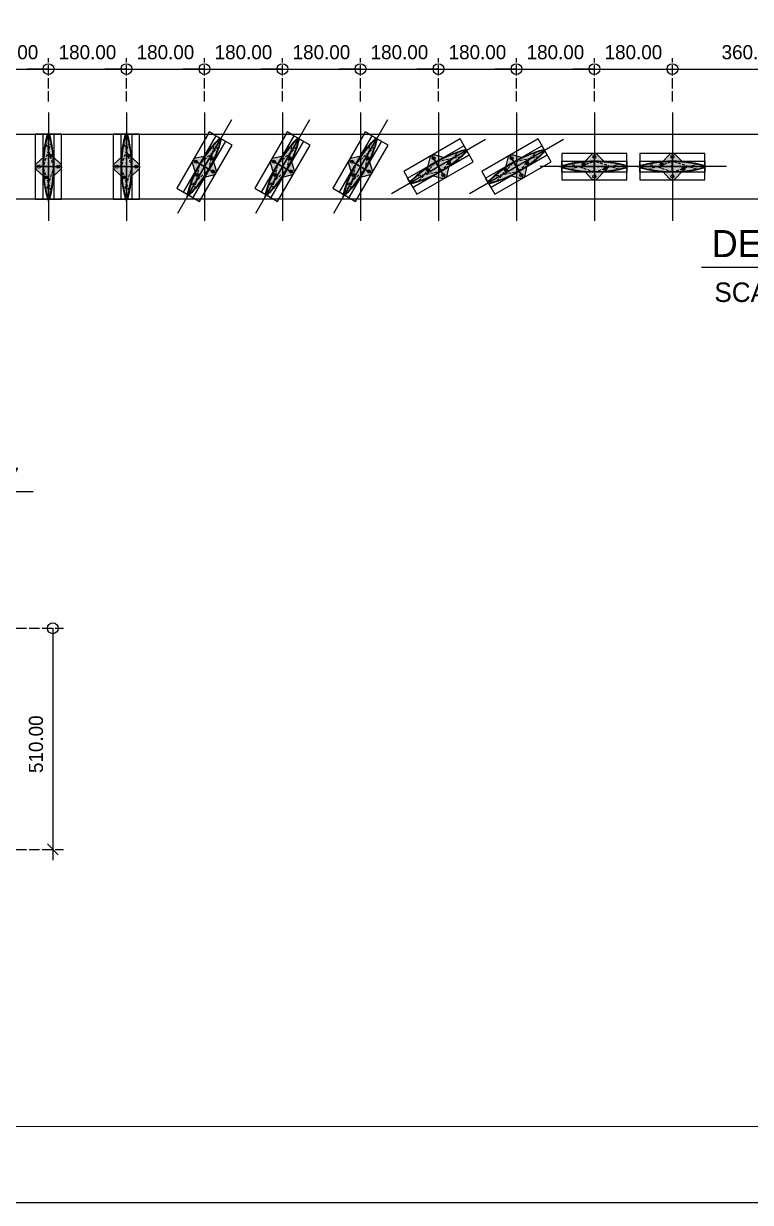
# Model space of a CAD drawing. Header units: millimetres. Extents: x -244126 to 368105, y -173968 to 259060.
# Drawn here: x 62237 to 63915, y 60626 to 63345 of the extents above; entities that cross this region are included whole.
import ezdxf
from ezdxf.enums import TextEntityAlignment as Align

# ---------------------------------------------------------------- set-up
doc = ezdxf.new("R2010")
doc.units = ezdxf.units.MM
doc.header["$MEASUREMENT"] = 0
for name, pattern in [('ACAD_ISO04W100', [30, 24, -3, 0, -3]), ('BORDER2', [22.225, 6.35, -3.175, 6.35, -3.175, 0, -3.175]), ('CENTER', [2, 1.25, -0.25, 0.25, -0.25]), ('HIDDEN', [9.525, 6.35, -3.175]), ('TA_GL_000.00010', [0.000275, 0.0001, -2.5e-05, 2.5e-05, -2.5e-05, 0.0001]), ('TA_HL_003.00000', [19.5, 10.65, -8.85])]:
    doc.linetypes.add(name, pattern=pattern)
for name, color, linetype in [('000 - D I M', 6, 'Continuous'), ('000 - GRID', 8, 'CENTER'), ('000 - H A T C H', 8, 'Continuous'), ('000 - H I D D E N', 7, 'Continuous'), ('000 - SYMBOL CON', 1, 'Continuous'), ('000 - T E X T', 4, 'Continuous'), ('000 - TITLEBLOCK', 4, 'Continuous'), ('000 - WIPEOUT', 250, 'Continuous'), ('001 - ASCESSORIES', 1, 'Continuous'), ('002 - STRUCTURAL STEEL', 4, 'Continuous'), ('A03_SUN LOUVER', 7, 'Continuous')]:
    doc.layers.add(name, color=color, linetype=linetype)
doc.styles.add('Cetury Gothic', font='GOTHIC.TTF')
doc.styles.add('CORDIA', font='cordia.shx')
doc.styles.add('TA', font='Cordia New.ttf', dxfattribs={"height": 4.5})
doc.dimstyles.new('DIM C-C', dxfattribs={"dimtxt": 0.18, "dimasz": 0.1, "dimexe": 0.1, "dimexo": 0.1, "dimgap": 0.09, "dimtad": 1, "dimtoh": 1, "dimzin": 0, "dimdsep": 46, "dimtxsty": 'CORDIA', "dimblk": 'ORIGIN', "dimcen": 0.1, "dimdle": 0.1, "dimclrd": 40, "dimclre": 140, "dimclrt": 3, "dimadec": 0, "dimazin": 0, "dimtfac": 1, "dimtix": 1, "dimtmove": 2, "dimatfit": 3, "dimfxl": 1, "dimtolj": 1, "dimtzin": 0, "dimarcsym": 0})
doc.dimstyles.new('DIM C-E', dxfattribs={"dimscale": 2, "dimtxt": 0.18, "dimasz": 0.1, "dimexe": 0.1, "dimexo": 0.1, "dimgap": 0.09, "dimtad": 1, "dimtoh": 1, "dimzin": 0, "dimdsep": 46, "dimtxsty": 'CORDIA', "dimblk1": 'ORIGIN', "dimblk2": 'OBLIQUE', "dimsah": 1, "dimcen": 0.1, "dimdle": 0.1, "dimclrd": 40, "dimclre": 140, "dimclrt": 3, "dimadec": 0, "dimazin": 0, "dimtfac": 1, "dimtix": 1, "dimtmove": 2, "dimatfit": 3, "dimfxl": 1, "dimtolj": 1, "dimtzin": 0, "dimarcsym": 0})

# ---------------------------------------------------------------- blocks, each defined once
blk = doc.blocks.new('*U899')
at = {"color": 0}
blk.add_wipeout([(-75, 5220), (75, 5220), (75, 0), (-75, 0)], dxfattribs=at).dxf.layer = '000 - WIPEOUT'
at = {"layer": '002 - STRUCTURAL STEEL', "color": 0, "linetype": 'ByBlock'}
blk.add_lwpolyline([(-75, 5220), (75, 5220), (75, 0), (-75, 0)], close=True, dxfattribs=at)
blk = doc.blocks.new('000 - ASSCESSORIES_FAMELINE_AL.END_CAP_FOR_AF_150_TOP_VIEW')
at = {"layer": '000 - H A T C H'}
h = blk.add_hatch(dxfattribs=at)
h.set_pattern_fill('DOTS', color=8, scale=20)
h.set_pattern_definition([(0, (-55991.9054, -45153.6776), (0.625, 1.25), [0, -1.25])])
h.paths.add_polyline_path([(-22.1, 11.6, 0.045886), (-72.8, 2.9, 0.339294), (-75, 0), (0, 0), (0, 19, -0.414214), (-3.5, 22.5, -0.414214), (0, 26), (0, 30.4, 0.18442), (-7.3, 27.3)])
h.paths.add_polyline_path([(-21.5, 5, -1), (-28.5, 5, -1)], flags=16)
h.paths.add_polyline_path([(75, 0, 0.339294), (72.8, 2.9, 0.045886), (22.1, 11.6), (7.3, 27.3, 0.18442), (0, 30.4), (0, 26, -0.414214), (3.5, 22.5, -0.414214), (0, 19), (0, 0)])
h.paths.add_polyline_path([(-7.3, -27.3, 0.18442), (0, -30.4), (0, -26, -0.414214), (-3.5, -22.5, -0.414214), (0, -19), (0, 0), (-75, 0, 0.339294), (-72.8, -2.9, 0.045886), (-22.1, -11.6)])
h.paths.add_polyline_path([(0, -19, -0.414214), (3.5, -22.5, -0.414214), (0, -26), (0, -30.4, 0.18442), (7.3, -27.3), (22.1, -11.6, 0.045886), (72.8, -2.9, 0.339294), (75, 0), (0, 0)])
h.paths.add_polyline_path([(21.5, -5, -1), (28.5, -5, -1)], flags=16)
at = {"color": 250}
blk.add_lwpolyline([(-75, -30.4), (75, -30.4), (75, 30.4), (-75, 30.4)], close=True, dxfattribs=at)
at = {"layer": '000 - SYMBOL CON', "color": 250}
for p, q in [((0, 0), (0, 30.4)), ((0, 0), (0, 30.4)), ((-75, 0), (0, 0)), ((-75, 0), (0, 0)), ((75, 0), (0, 0)), ((0, 0), (0, -30.4)), ((75, 0), (0, 0)), ((0, 0), (0, -30.4))]:
    blk.add_line(p, q, dxfattribs=at)
at = {"layer": '001 - ASCESSORIES', "color": 0}
for points in [[(0, 30.4, 0.18442), (-7.3, 27.3), (-22.1, 11.6, 0.045886), (-72.8, 2.9, 0.339294), (-75, 0)], [(0, 30.4, -0.18442), (7.3, 27.3), (22.1, 11.6, -0.045886), (72.8, 2.9, -0.339294), (75, 0)], [(0, -30.4, -0.18442), (-7.3, -27.3), (-22.1, -11.6, -0.045886), (-72.8, -2.9, -0.339294), (-75, 0)], [(0, -30.4, 0.18442), (7.3, -27.3), (22.1, -11.6, 0.045886), (72.8, -2.9, 0.339294), (75, 0)]]:
    blk.add_lwpolyline(points, format="xyb", dxfattribs=at)
for centre in [(-25, 5), (0, 22.5), (0, -22.5), (25, -5)]:
    blk.add_circle(centre, 3.5, dxfattribs=at)
blk = doc.blocks.new('000 - FAMELINE_AL.SUN_LV_AF_150_CUT_VIEW')
at = {"layer": '000 - H A T C H'}
h = blk.add_hatch(dxfattribs=at)
h.set_pattern_fill('ANSI32', color=256, scale=0.1)
h.set_pattern_definition([(45, (-10310.8226, 5765.5874), (-0.67351921, 0.67351921), []), (45, (-10310.3736, 5765.5874), (-0.67351921, 0.67351921), [])])
edge = h.paths.add_edge_path(flags=16)
edge.add_arc((-0.8, -11.2), 0.3, 269.8359, 360)
edge.add_line((-0.5, -11.2), (-0.5, 11.2))
edge.add_arc((-0.8, 11.2), 0.3, 0, 90.1641)
edge.add_arc((0, -268.1), 279.6, 90.1641, 94.9125)
edge.add_arc((-23.9, 10), 0.5, 94.9125, 180)
edge.add_line((-24.4, 10), (-24.4, 8.2))
edge.add_arc((-23.9, 8.2), 0.5, 180, 250.8308)
edge.add_arc((-25, 5), 2.85, -44.534, 70.8308, ccw=False)
edge.add_arc((-23.4, 3.4), 0.6, 135.466, 315.466, ccw=False)
edge.add_arc((-25, 5), 1.65, 315.466, 584.534)
edge.add_arc((-26.6, 3.4), 0.6, -135.466, 44.534, ccw=False)
edge.add_arc((-25, 5), 2.85, 109.1692, 224.534, ccw=False)
edge.add_arc((-26.1, 8.2), 0.5, 289.1692, 360)
edge.add_line((-25.6, 8.2), (-25.6, 9.8))
edge.add_arc((-26.1, 9.8), 0.5, 0, 95.366)
edge.add_arc((0, -268.1), 279.6, 95.366, 105.0329)
edge.add_arc((-72, 0), 2, 105.0329, 254.9671)
edge.add_arc((0, 268.1), 279.6, 254.9671, 269.8359)
edge = h.paths.add_edge_path(flags=16)
edge.add_arc((23.9, -8.2), 0.5, 0, 70.8308)
edge.add_arc((25, -5), 2.85, 135.466, 250.8308, ccw=False)
edge.add_arc((23.4, -3.4), 0.6, -44.534, 135.466, ccw=False)
edge.add_arc((25, -5), 1.65, 135.466, 404.534)
edge.add_arc((26.6, -3.4), 0.6, 44.534, 224.534, ccw=False)
edge.add_arc((25, -5), 2.85, -70.8308, 44.534, ccw=False)
edge.add_arc((26.1, -8.2), 0.5, 109.1692, 180)
edge.add_line((25.6, -8.2), (25.6, -9.8))
edge.add_arc((26.1, -9.8), 0.5, 180, 275.366)
edge.add_arc((0, 268.1), 279.6, 275.366, 285.0329)
edge.add_arc((72, 0), 2, 285.0329, 434.9671)
edge.add_arc((0, -268.1), 279.6, 74.9671, 89.8359)
edge.add_arc((0.8, 11.2), 0.3, 89.8359, 180)
edge.add_line((0.5, 11.2), (0.5, -11.2))
edge.add_arc((0.8, -11.2), 0.3, 180, 270.1641)
edge.add_arc((0, 268.1), 279.6, 270.1641, 274.9125)
edge.add_arc((23.9, -10), 0.5, 274.9125, 360)
edge.add_line((24.4, -10), (24.4, -8.2))
edge = h.paths.add_edge_path()
edge.add_arc((72, 0), 3, 285.0329, 434.9671)
edge.add_arc((0, -268.1), 280.6, 74.9671, 105.0329)
edge.add_arc((-72, 0), 3, 105.0329, 254.9671)
edge.add_arc((0, 268.1), 280.6, 254.9671, 285.0329)
edge = h.paths.add_edge_path(flags=16)
edge.add_line((-0.5, 0), (0.5, 0))
h = blk.add_hatch(color=250, dxfattribs=at)
h.dxf.hatch_style = 1
edge = h.paths.add_edge_path()
edge.add_arc((72, 0), 3, 285.0329, 434.9671)
edge.add_arc((0, -268.1), 280.6, 74.9671, 105.0329)
edge.add_arc((-72, 0), 3, 105.0329, 254.9671)
edge.add_arc((0, 268.1), 280.6, 254.9671, 285.0329)
at = {"layer": '000 - H I D D E N', "color": 250, "linetype": 'HIDDEN'}
for p, q in [((-80.7, 0), (80.7, 0)), ((0, 17.4), (0, -17.4))]:
    blk.add_line(p, q, dxfattribs=at)
at = {"layer": '000 - H I D D E N', "color": 8, "linetype": 'HIDDEN'}
for p, q in [((0, -12.5), (-55.6, 5.9)), ((-55.4, -6), (0, 12.5)), ((55.4, -6), (0, 12.5)), ((0, -12.5), (55.6, 5.9))]:
    blk.add_line(p, q, dxfattribs=at)
at = {"layer": 'A03_SUN LOUVER', "color": 0}
blk.add_line((-0.5, 0), (0.5, 0), dxfattribs=at)
for points in [[(72.8, -2.9, 0.766871), (72.8, 2.9, 0.131944), (-72.8, 2.9, 0.766871), (-72.8, -2.9, 0.131944)], [(-0.8, -11.5, 0.415053), (-0.5, -11.2), (-0.5, 11.2, 0.415053), (-0.8, 11.5, 0.020722), (-23.9, 10.5, 0.389318), (-24.4, 10), (-24.4, 8.2, 0.319289), (-24.1, 7.7, -0.550692), (-23, 3, -1), (-23.8, 3.8, 2.386714), (-26.2, 3.8, -1), (-27, 3, -0.550692), (-25.9, 7.7, 0.319289), (-25.6, 8.2), (-25.6, 9.8, 0.441918), (-26.1, 10.3, 0.042205), (-72.5, 1.9, 0.766871), (-72.5, -1.9, 0.064968)], [(24.4, -8.2, 0.319289), (24.1, -7.7, -0.550692), (23, -3, -1), (23.8, -3.8, 2.386714), (26.2, -3.8, -1), (27, -3, -0.550692), (25.9, -7.7, 0.319289), (25.6, -8.2), (25.6, -9.8, 0.441918), (26.1, -10.3, 0.042205), (72.5, -1.9, 0.766871), (72.5, 1.9, 0.064968), (0.8, 11.5, 0.415053), (0.5, 11.2), (0.5, -11.2, 0.415053), (0.8, -11.5, 0.020722), (23.9, -10.5, 0.389318), (24.4, -10)]]:
    blk.add_lwpolyline(points, format="xyb", close=True, dxfattribs=at)
at = {"layer": 'Defpoints', "color": 250}
blk.add_lwpolyline([(75, -12.5), (-75, -12.5), (-75, 12.5), (75, 12.5)], close=True, dxfattribs=at)
blk = doc.blocks.new('*U894')
at = {"color": 3}
blk.add_point((0, -150), dxfattribs=at)
at = {"layer": '000 - GRID', "color": 0, "linetype": 'ByBlock'}
blk.add_line((0, 50), (0, -200), dxfattribs=at)
at = {"layer": '000 - GRID', "color": 0}
blk.add_point((0, 0), dxfattribs=at)
at = {"style": 'TA', "flags": 1}
blk.add_attdef('LOCATION', (6, 6), '', height=4.5, dxfattribs=at)
blk = doc.blocks.new('*U1624')
at = {"layer": '000 - GRID', "linetype": 'ByBlock', "rotation": 270}
blk.add_blockref('*U894', (75, 0), dxfattribs=at)
at = {"layer": '001 - ASCESSORIES', "color": 1}
blk.add_blockref('000 - ASSCESSORIES_FAMELINE_AL.END_CAP_FOR_AF_150_TOP_VIEW', (0, 0), dxfattribs=at)
at = {"layer": 'A03_SUN LOUVER', "color": 0}
blk.add_blockref('000 - FAMELINE_AL.SUN_LV_AF_150_CUT_VIEW', (0, 0), dxfattribs=at)
blk = doc.blocks.new('_Origin')
at = {"color": 0, "linetype": 'ByBlock', "lineweight": -2}
blk.add_line((0, 0), (-1, 0), dxfattribs=at)
blk.add_circle((0, 0), 0.5, dxfattribs=at)
blk = doc.blocks.new('*D2171')
at = {"layer": '000 - D I M', "color": 140, "linetype": 'ACAD_ISO04W100', "lineweight": -2, "transparency": 16777216}
for p, q in [((62114.6, 63165.4), (62114.6, 63265.4)), ((62294.6, 63165.4), (62294.6, 63265.4))]:
    blk.add_line(p, q, dxfattribs=at)
at = {"layer": '000 - D I M', "color": 40, "lineweight": -2, "transparency": 16777216}
for p, q in [((62089.6, 63240.4), (62064.6, 63240.4)), ((62114.6, 63240.4), (62294.6, 63240.4)), ((62319.6, 63240.4), (62344.6, 63240.4))]:
    blk.add_line(p, q, dxfattribs=at)
at = {"layer": 'Defpoints', "color": 0, "transparency": 16777216}
for p in [(62294.6, 63240.4), (62114.6, 63140.4), (62294.6, 63140.4)]:
    blk.add_point(p, dxfattribs=at)
at = {"layer": '000 - D I M', "color": 40, "lineweight": -2, "transparency": 16777216, "xscale": 25, "yscale": 25, "zscale": 25}
blk.add_blockref('_Origin', (62114.6, 63240.4), dxfattribs=at)
at = {"layer": '000 - D I M', "color": 40, "lineweight": -2, "transparency": 16777216, "xscale": 25, "yscale": 25, "zscale": 25, "rotation": 180}
blk.add_blockref('_Origin', (62294.6, 63240.4), dxfattribs=at)
at = {"layer": '000 - D I M', "color": 3, "transparency": 16777216, "insert": (62204.6, 63279.2), "char_height": 32.5, "attachment_point": 5, "style": 'CORDIA'}
blk.add_mtext('\\A1;180.00', dxfattribs=at)
blk = doc.blocks.new('*D2172')
at = {"layer": '000 - D I M', "color": 140, "linetype": 'ACAD_ISO04W100', "lineweight": -2, "transparency": 16777216}
for p, q in [((62294.6, 63165.4), (62294.6, 63265.4)), ((62474.6, 63165.4), (62474.6, 63265.4))]:
    blk.add_line(p, q, dxfattribs=at)
at = {"layer": '000 - D I M', "color": 40, "lineweight": -2, "transparency": 16777216}
for p, q in [((62269.6, 63240.4), (62244.6, 63240.4)), ((62294.6, 63240.4), (62474.6, 63240.4)), ((62499.6, 63240.4), (62524.6, 63240.4))]:
    blk.add_line(p, q, dxfattribs=at)
at = {"layer": 'Defpoints', "color": 0, "transparency": 16777216}
for p in [(62474.6, 63240.4), (62294.6, 63140.4), (62474.6, 63140.4)]:
    blk.add_point(p, dxfattribs=at)
at = {"layer": '000 - D I M', "color": 40, "lineweight": -2, "transparency": 16777216, "xscale": 25, "yscale": 25, "zscale": 25}
blk.add_blockref('_Origin', (62294.6, 63240.4), dxfattribs=at)
at = {"layer": '000 - D I M', "color": 40, "lineweight": -2, "transparency": 16777216, "xscale": 25, "yscale": 25, "zscale": 25, "rotation": 180}
blk.add_blockref('_Origin', (62474.6, 63240.4), dxfattribs=at)
at = {"layer": '000 - D I M', "color": 3, "transparency": 16777216, "insert": (62384.6, 63279.2), "char_height": 32.5, "attachment_point": 5, "style": 'CORDIA'}
blk.add_mtext('\\A1;180.00', dxfattribs=at)
blk = doc.blocks.new('*D2173')
at = {"layer": '000 - D I M', "color": 140, "linetype": 'ACAD_ISO04W100', "lineweight": -2, "transparency": 16777216}
for p, q in [((62474.6, 63165.4), (62474.6, 63265.4)), ((62654.6, 63165.4), (62654.6, 63265.4))]:
    blk.add_line(p, q, dxfattribs=at)
at = {"layer": '000 - D I M', "color": 40, "lineweight": -2, "transparency": 16777216}
for p, q in [((62449.6, 63240.4), (62424.6, 63240.4)), ((62474.6, 63240.4), (62654.6, 63240.4)), ((62679.6, 63240.4), (62704.6, 63240.4))]:
    blk.add_line(p, q, dxfattribs=at)
at = {"layer": 'Defpoints', "color": 0, "transparency": 16777216}
for p in [(62654.6, 63240.4), (62474.6, 63140.4), (62654.6, 63140.4)]:
    blk.add_point(p, dxfattribs=at)
at = {"layer": '000 - D I M', "color": 40, "lineweight": -2, "transparency": 16777216, "xscale": 25, "yscale": 25, "zscale": 25}
blk.add_blockref('_Origin', (62474.6, 63240.4), dxfattribs=at)
at = {"layer": '000 - D I M', "color": 40, "lineweight": -2, "transparency": 16777216, "xscale": 25, "yscale": 25, "zscale": 25, "rotation": 180}
blk.add_blockref('_Origin', (62654.6, 63240.4), dxfattribs=at)
at = {"layer": '000 - D I M', "color": 3, "transparency": 16777216, "insert": (62564.6, 63279.2), "char_height": 32.5, "attachment_point": 5, "style": 'CORDIA'}
blk.add_mtext('\\A1;180.00', dxfattribs=at)
blk = doc.blocks.new('*D2153')
at = {"layer": '000 - D I M', "color": 140, "linetype": 'ACAD_ISO04W100', "lineweight": -2, "transparency": 16777216}
for p, q in [((62654.6, 63165.4), (62654.6, 63265.4)), ((62834.6, 63165.4), (62834.6, 63265.4))]:
    blk.add_line(p, q, dxfattribs=at)
at = {"layer": '000 - D I M', "color": 40, "lineweight": -2, "transparency": 16777216}
for p, q in [((62629.6, 63240.4), (62604.6, 63240.4)), ((62654.6, 63240.4), (62834.6, 63240.4)), ((62859.6, 63240.4), (62884.6, 63240.4))]:
    blk.add_line(p, q, dxfattribs=at)
at = {"layer": 'Defpoints', "color": 0, "transparency": 16777216}
for p in [(62834.6, 63240.4), (62654.6, 63140.4), (62834.6, 63140.4)]:
    blk.add_point(p, dxfattribs=at)
at = {"layer": '000 - D I M', "color": 40, "lineweight": -2, "transparency": 16777216, "xscale": 25, "yscale": 25, "zscale": 25}
blk.add_blockref('_Origin', (62654.6, 63240.4), dxfattribs=at)
at = {"layer": '000 - D I M', "color": 40, "lineweight": -2, "transparency": 16777216, "xscale": 25, "yscale": 25, "zscale": 25, "rotation": 180}
blk.add_blockref('_Origin', (62834.6, 63240.4), dxfattribs=at)
at = {"layer": '000 - D I M', "color": 3, "transparency": 16777216, "insert": (62744.6, 63279.2), "char_height": 32.5, "attachment_point": 5, "style": 'CORDIA'}
blk.add_mtext('\\A1;180.00', dxfattribs=at)
blk = doc.blocks.new('*D2154')
at = {"layer": '000 - D I M', "color": 140, "linetype": 'ACAD_ISO04W100', "lineweight": -2, "transparency": 16777216}
for p, q in [((62834.6, 63165.4), (62834.6, 63265.4)), ((63014.6, 63165.4), (63014.6, 63265.4))]:
    blk.add_line(p, q, dxfattribs=at)
at = {"layer": '000 - D I M', "color": 40, "lineweight": -2, "transparency": 16777216}
for p, q in [((62809.6, 63240.4), (62784.6, 63240.4)), ((62834.6, 63240.4), (63014.6, 63240.4)), ((63039.6, 63240.4), (63064.6, 63240.4))]:
    blk.add_line(p, q, dxfattribs=at)
at = {"layer": 'Defpoints', "color": 0, "transparency": 16777216}
for p in [(63014.6, 63240.4), (62834.6, 63140.4), (63014.6, 63140.4)]:
    blk.add_point(p, dxfattribs=at)
at = {"layer": '000 - D I M', "color": 40, "lineweight": -2, "transparency": 16777216, "xscale": 25, "yscale": 25, "zscale": 25}
blk.add_blockref('_Origin', (62834.6, 63240.4), dxfattribs=at)
at = {"layer": '000 - D I M', "color": 40, "lineweight": -2, "transparency": 16777216, "xscale": 25, "yscale": 25, "zscale": 25, "rotation": 180}
blk.add_blockref('_Origin', (63014.6, 63240.4), dxfattribs=at)
at = {"layer": '000 - D I M', "color": 3, "transparency": 16777216, "insert": (62924.6, 63279.2), "char_height": 32.5, "attachment_point": 5, "style": 'CORDIA'}
blk.add_mtext('\\A1;180.00', dxfattribs=at)
blk = doc.blocks.new('*D2155')
at = {"layer": '000 - D I M', "color": 140, "linetype": 'ACAD_ISO04W100', "lineweight": -2, "transparency": 16777216}
for p, q in [((63014.6, 63165.4), (63014.6, 63265.4)), ((63194.6, 63165.4), (63194.6, 63265.4))]:
    blk.add_line(p, q, dxfattribs=at)
at = {"layer": '000 - D I M', "color": 40, "lineweight": -2, "transparency": 16777216}
for p, q in [((62989.6, 63240.4), (62964.6, 63240.4)), ((63014.6, 63240.4), (63194.6, 63240.4)), ((63219.6, 63240.4), (63244.6, 63240.4))]:
    blk.add_line(p, q, dxfattribs=at)
at = {"layer": 'Defpoints', "color": 0, "transparency": 16777216}
for p in [(63194.6, 63240.4), (63014.6, 63140.4), (63194.6, 63140.4)]:
    blk.add_point(p, dxfattribs=at)
at = {"layer": '000 - D I M', "color": 40, "lineweight": -2, "transparency": 16777216, "xscale": 25, "yscale": 25, "zscale": 25}
blk.add_blockref('_Origin', (63014.6, 63240.4), dxfattribs=at)
at = {"layer": '000 - D I M', "color": 40, "lineweight": -2, "transparency": 16777216, "xscale": 25, "yscale": 25, "zscale": 25, "rotation": 180}
blk.add_blockref('_Origin', (63194.6, 63240.4), dxfattribs=at)
at = {"layer": '000 - D I M', "color": 3, "transparency": 16777216, "insert": (63104.6, 63279.2), "char_height": 32.5, "attachment_point": 5, "style": 'CORDIA'}
blk.add_mtext('\\A1;180.00', dxfattribs=at)
blk = doc.blocks.new('*D2156')
at = {"layer": '000 - D I M', "color": 140, "linetype": 'ACAD_ISO04W100', "lineweight": -2, "transparency": 16777216}
for p, q in [((63194.6, 63165.4), (63194.6, 63265.4)), ((63374.6, 63165.4), (63374.6, 63265.4))]:
    blk.add_line(p, q, dxfattribs=at)
at = {"layer": '000 - D I M', "color": 40, "lineweight": -2, "transparency": 16777216}
for p, q in [((63169.6, 63240.4), (63144.6, 63240.4)), ((63194.6, 63240.4), (63374.6, 63240.4)), ((63399.6, 63240.4), (63424.6, 63240.4))]:
    blk.add_line(p, q, dxfattribs=at)
at = {"layer": 'Defpoints', "color": 0, "transparency": 16777216}
for p in [(63374.6, 63240.4), (63194.6, 63140.4), (63374.6, 63140.4)]:
    blk.add_point(p, dxfattribs=at)
at = {"layer": '000 - D I M', "color": 40, "lineweight": -2, "transparency": 16777216, "xscale": 25, "yscale": 25, "zscale": 25}
blk.add_blockref('_Origin', (63194.6, 63240.4), dxfattribs=at)
at = {"layer": '000 - D I M', "color": 40, "lineweight": -2, "transparency": 16777216, "xscale": 25, "yscale": 25, "zscale": 25, "rotation": 180}
blk.add_blockref('_Origin', (63374.6, 63240.4), dxfattribs=at)
at = {"layer": '000 - D I M', "color": 3, "transparency": 16777216, "insert": (63284.6, 63279.2), "char_height": 32.5, "attachment_point": 5, "style": 'CORDIA'}
blk.add_mtext('\\A1;180.00', dxfattribs=at)
blk = doc.blocks.new('*D2157')
at = {"layer": '000 - D I M', "color": 140, "linetype": 'ACAD_ISO04W100', "lineweight": -2, "transparency": 16777216}
for p, q in [((63374.6, 63165.4), (63374.6, 63265.4)), ((63554.6, 63165.4), (63554.6, 63265.4))]:
    blk.add_line(p, q, dxfattribs=at)
at = {"layer": '000 - D I M', "color": 40, "lineweight": -2, "transparency": 16777216}
for p, q in [((63349.6, 63240.4), (63324.6, 63240.4)), ((63374.6, 63240.4), (63554.6, 63240.4)), ((63579.6, 63240.4), (63604.6, 63240.4))]:
    blk.add_line(p, q, dxfattribs=at)
at = {"layer": 'Defpoints', "color": 0, "transparency": 16777216}
for p in [(63554.6, 63240.4), (63374.6, 63140.4), (63554.6, 63140.4)]:
    blk.add_point(p, dxfattribs=at)
at = {"layer": '000 - D I M', "color": 40, "lineweight": -2, "transparency": 16777216, "xscale": 25, "yscale": 25, "zscale": 25}
blk.add_blockref('_Origin', (63374.6, 63240.4), dxfattribs=at)
at = {"layer": '000 - D I M', "color": 40, "lineweight": -2, "transparency": 16777216, "xscale": 25, "yscale": 25, "zscale": 25, "rotation": 180}
blk.add_blockref('_Origin', (63554.6, 63240.4), dxfattribs=at)
at = {"layer": '000 - D I M', "color": 3, "transparency": 16777216, "insert": (63464.6, 63279.2), "char_height": 32.5, "attachment_point": 5, "style": 'CORDIA'}
blk.add_mtext('\\A1;180.00', dxfattribs=at)
blk = doc.blocks.new('*D2158')
at = {"layer": '000 - D I M', "color": 140, "linetype": 'ACAD_ISO04W100', "lineweight": -2, "transparency": 16777216}
for p, q in [((63554.6, 63165.4), (63554.6, 63265.4)), ((63734.6, 63165.4), (63734.6, 63265.4))]:
    blk.add_line(p, q, dxfattribs=at)
at = {"layer": '000 - D I M', "color": 40, "lineweight": -2, "transparency": 16777216}
for p, q in [((63529.6, 63240.4), (63504.6, 63240.4)), ((63554.6, 63240.4), (63734.6, 63240.4)), ((63759.6, 63240.4), (63784.6, 63240.4))]:
    blk.add_line(p, q, dxfattribs=at)
at = {"layer": 'Defpoints', "color": 0, "transparency": 16777216}
for p in [(63734.6, 63240.4), (63554.6, 63140.4), (63734.6, 63140.4)]:
    blk.add_point(p, dxfattribs=at)
at = {"layer": '000 - D I M', "color": 40, "lineweight": -2, "transparency": 16777216, "xscale": 25, "yscale": 25, "zscale": 25}
blk.add_blockref('_Origin', (63554.6, 63240.4), dxfattribs=at)
at = {"layer": '000 - D I M', "color": 40, "lineweight": -2, "transparency": 16777216, "xscale": 25, "yscale": 25, "zscale": 25, "rotation": 180}
blk.add_blockref('_Origin', (63734.6, 63240.4), dxfattribs=at)
at = {"layer": '000 - D I M', "color": 3, "transparency": 16777216, "insert": (63644.6, 63279.2), "char_height": 32.5, "attachment_point": 5, "style": 'CORDIA'}
blk.add_mtext('\\A1;180.00', dxfattribs=at)
blk = doc.blocks.new('*D2159')
at = {"layer": '000 - D I M', "color": 140, "linetype": 'ACAD_ISO04W100', "lineweight": -2, "transparency": 16777216}
for p, q in [((63734.6, 63165.4), (63734.6, 63265.4)), ((64094.6, 63165.4), (64094.6, 63265.4))]:
    blk.add_line(p, q, dxfattribs=at)
at = {"layer": '000 - D I M', "color": 40, "lineweight": -2, "transparency": 16777216}
blk.add_line((63759.6, 63240.4), (64069.6, 63240.4), dxfattribs=at)
at = {"layer": 'Defpoints', "color": 0, "transparency": 16777216}
for p in [(64094.6, 63240.4), (63734.6, 63140.4), (64094.6, 63140.4)]:
    blk.add_point(p, dxfattribs=at)
at = {"layer": '000 - D I M', "color": 40, "lineweight": -2, "transparency": 16777216, "xscale": 25, "yscale": 25, "zscale": 25, "rotation": 180}
blk.add_blockref('_Origin', (63734.6, 63240.4), dxfattribs=at)
at = {"layer": '000 - D I M', "color": 40, "lineweight": -2, "transparency": 16777216, "xscale": 25, "yscale": 25, "zscale": 25}
blk.add_blockref('_Origin', (64094.6, 63240.4), dxfattribs=at)
at = {"layer": '000 - D I M', "color": 3, "transparency": 16777216, "insert": (63914.6, 63279.2), "char_height": 32.5, "attachment_point": 5, "style": 'CORDIA'}
blk.add_mtext('\\A1;360.00', dxfattribs=at)
blk = doc.blocks.new('*U916')
at = {"color": 4}
blk.add_line((-4.26, 5.7), (-38.31, 5.7), dxfattribs=at)
at = {"linetype": 'TA_GL_000.00010'}
blk.add_point((0, 18), dxfattribs=at)
blk.add_point((0, 0))
at = {"color": 4, "linetype": 'BORDER2', "style": 'Cetury Gothic'}
blk.add_text('SCALE', height=1.8, dxfattribs=at).set_placement((-37.12, 2.51))
at = {"color": 0, "style": 'TA'}
for tag, p in [('HEADING2', (-37.38, 10.65)), ('HEADING', (-37.38, 6.65))]:
    blk.add_attdef(tag, p, '', height=2.5, dxfattribs=at)
for tag, height, p in [('LO', 2.7, (-4.76, 6.65)), ('SC', 1.85, (-4.7, 2.51))]:
    blk.add_attdef(tag, text='', height=height, dxfattribs=at).set_placement(p, align=Align.RIGHT)
blk = doc.blocks.new('*D921')
at = {"layer": '000 - D I M', "color": 40, "lineweight": -2, "transparency": 16777216}
for p, q in [((62017.1, 62195.3), (62084.6, 62265.9)), ((62084.6, 62265.9), (62259.6, 62265.9)), ((61954.6, 62195.3), (61929.6, 62195.3)), ((61979.6, 62195.3), (62054.6, 62195.3)), ((61979.6, 62195.3), (62054.6, 62195.3)), ((62079.6, 62195.3), (62104.6, 62195.3))]:
    blk.add_line(p, q, dxfattribs=at)
at = {"layer": '000 - D I M', "color": 140, "linetype": 'ACAD_ISO04W100', "lineweight": -2, "transparency": 16777216}
for p, q in [((61979.6, 62120.3), (61979.6, 62220.3)), ((62054.6, 62120.3), (62054.6, 62220.3))]:
    blk.add_line(p, q, dxfattribs=at)
at = {"layer": 'Defpoints', "color": 0, "transparency": 16777216}
for p in [(62054.6, 62195.3), (61979.6, 62095.3), (62054.6, 62095.3)]:
    blk.add_point(p, dxfattribs=at)
at = {"layer": '000 - D I M', "color": 40, "lineweight": -2, "transparency": 16777216, "xscale": 25, "yscale": 25, "zscale": 25}
blk.add_blockref('_Origin', (61979.6, 62195.3), dxfattribs=at)
at = {"layer": '000 - D I M', "color": 40, "lineweight": -2, "transparency": 16777216, "xscale": 25, "yscale": 25, "zscale": 25, "rotation": 180}
blk.add_blockref('_Origin', (62054.6, 62195.3), dxfattribs=at)
at = {"layer": '000 - D I M', "color": 3, "transparency": 16777216, "insert": (62172.1, 62304.7), "char_height": 32.5, "attachment_point": 5, "style": 'CORDIA'}
blk.add_mtext('\\A1;75.07', dxfattribs=at)
blk = doc.blocks.new('_Oblique')
at = {"color": 0, "linetype": 'ByBlock', "lineweight": -2}
blk.add_line((-0.5, -0.5), (0.5, 0.5), dxfattribs=at)
blk = doc.blocks.new('*D2039')
at = {"layer": '000 - D I M', "color": 140, "linetype": 'ACAD_ISO04W100', "lineweight": -2, "transparency": 16777216}
for p, q in [((62129.6, 61950.4), (62329.6, 61950.4)), ((62129.6, 61440.4), (62329.6, 61440.4))]:
    blk.add_line(p, q, dxfattribs=at)
at = {"layer": '000 - D I M', "color": 40, "lineweight": -2, "transparency": 16777216}
blk.add_line((62304.6, 61925.4), (62304.6, 61415.4), dxfattribs=at)
at = {"layer": 'Defpoints', "color": 0, "transparency": 16777216}
for p in [(62104.6, 61950.4), (62104.6, 61440.4), (62304.6, 61440.4)]:
    blk.add_point(p, dxfattribs=at)
at = {"layer": '000 - D I M', "color": 40, "lineweight": -2, "transparency": 16777216, "xscale": 25, "yscale": 25, "zscale": 25}
for name, p, rotation in [('_Origin', (62304.6, 61950.4), 90), ('_Oblique', (62304.6, 61440.4), 270)]:
    blk.add_blockref(name, p, dxfattribs=dict(at, rotation=rotation))
at = {"layer": '000 - D I M', "color": 3, "transparency": 16777216, "insert": (62265.9, 61682.9), "char_height": 32.5, "attachment_point": 5, "rotation": 90, "style": 'CORDIA'}
blk.add_mtext('\\A1;510.00', dxfattribs=at)
blk = doc.blocks.new('A$Cfd196da9')
at = {"color": 0, "linetype": 'ByBlock', "const_width": 0.1}
blk.add_lwpolyline([(-143.5, -98), (96.5, -98), (96.5, 99), (-143.5, 99)], close=True, dxfattribs=at)
blk = doc.blocks.new('*U1681')
at = {"layer": '000 - TITLEBLOCK', "color": 250}
blk.add_lwpolyline([(0, 0), (7425, 0), (7425, 5250), (0, 5250)], close=True, dxfattribs=at)
at = {"layer": '000 - T E X T', "color": 3, "xscale": 25, "yscale": 25, "zscale": 25}
blk.add_blockref('A$Cfd196da9', (3712.5, 2625), dxfattribs=at)
at = {"color": 4, "style": 'TA'}
blk.add_attdef('PAPER_SIZE', text='', height=31.3, dxfattribs=at).set_placement((7107.5, 124.7), align=Align.MIDDLE_RIGHT)
blk.add_attdef('SCALE_SIZE', text='', height=31.3, dxfattribs=at).set_placement((7168.9, 125.3), align=Align.MIDDLE_LEFT)
at = {"layer": '000 - T E X T', "color": 250, "style": 'TA'}
for tag, height, p in [('SUPERLINK', 25, (215.8, 5197.1)), ('NAMEFILE', 25, (215.8, 5147.1)), ('SC', 500, (42, 4690.1))]:
    blk.add_attdef(tag, text='', height=height, dxfattribs=at).set_placement(p, align=Align.MIDDLE_LEFT)
at = {"layer": '000 - T E X T', "color": 4, "style": 'TA'}
for tag, height, p in [('PRELIM_NAME_JOB_1', 25, (6558.3, 4127.4)), ('PRELIM_NAME_JOB_2', 25, (6558.3, 4072.8)), ('PRELIM_NAME_PROJECT_1', 37.5, (6185.1, 3866.4)), ('PRELIM_NAME_PROJECT_2', 37.5, (6185.1, 3773.9)), ('PRELIM_NAME_PROJECT_3', 37.5, (6185.1, 3681.4)), ('PRELIM_NAME_TITLE_3', 30, (6193.8, 924.9)), ('DRAWING_NO1', 30, (6182.6, 411.4)), ('DRAWING_NO2', 30, (6182.6, 311.4)), ('PRELIM_NAME_TITLE_1', 1.2, (247.8, 43.7)), ('PRELIM_NAME_TITLE_2', 1.2, (247.8, 40.3))]:
    blk.add_attdef(tag, text='', height=height, dxfattribs=at).set_placement(p, align=Align.MIDDLE_LEFT)
at = {"layer": '000 - T E X T', "color": 4, "style": 'Cetury Gothic'}
for tag, p in [('SHEET_NO.', (7019.7, 425)), ('TOTAL_SHEET_NO.', (7012.1, 220.5))]:
    blk.add_attdef(tag, text='', height=45, dxfattribs=at).set_placement(p, align=Align.CENTER)
at = {"layer": '000 - T E X T', "color": 4, "style": 'TA'}
blk.add_attdef('NAME_REMARK', (691.1, 216.3), '', height=50, dxfattribs=at)

msp = doc.modelspace()

# ---------------------------------------------------------------- block references
at = {"color": 3, "rotation": 270}
msp.add_blockref('*U899', (59414.63716, 63015.40292), dxfattribs=at)

# ---------------------------------------------------------------- dimensions: what is measured, and where the dimension line sits
at = {"layer": '000 - D I M', "color": 3}
for base, p1, p2, picture, middle in [((62294.63716, 63240.40292), (62114.63716, 63140.40292), (62294.63716, 63140.40292), '*D2171', (62204.63716, 63279.15292)), ((62474.63716, 63240.40292), (62294.63716, 63140.40292), (62474.63716, 63140.40292), '*D2172', (62384.63716, 63279.15292)), ((62654.63716, 63240.40292), (62474.63716, 63140.40292), (62654.63716, 63140.40292), '*D2173', (62564.63716, 63279.15292)), ((62834.63716, 63240.40292), (62654.63716, 63140.40292), (62834.63716, 63140.40292), '*D2153', (62744.63716, 63279.15292)), ((63014.63716, 63240.40292), (62834.63716, 63140.40292), (63014.63716, 63140.40292), '*D2154', (62924.63716, 63279.15292)), ((63194.63716, 63240.40292), (63014.63716, 63140.40292), (63194.63716, 63140.40292), '*D2155', (63104.63716, 63279.15292)), ((63374.63716, 63240.40292), (63194.63716, 63140.40292), (63374.63716, 63140.40292), '*D2156', (63284.63716, 63279.15292)), ((63554.63716, 63240.40292), (63374.63716, 63140.40292), (63554.63716, 63140.40292), '*D2157', (63464.63716, 63279.15292)), ((63734.63716, 63240.40292), (63554.63716, 63140.40292), (63734.63716, 63140.40292), '*D2158', (63644.63716, 63279.15292)), ((64094.63716, 63240.40292), (63734.63716, 63140.40292), (64094.63716, 63140.40292), '*D2159', (63914.63716, 63279.15292))]:
    dim = msp.add_linear_dim(base=base, p1=p1, p2=p2, dimstyle='DIM C-C', override={"dimscale": 250, "dimtxt": 0.13}, dxfattribs=at)
    dim.commit()
    dim.dimension.update_dxf_attribs({"geometry": picture, "text_midpoint": middle})
dim = msp.add_linear_dim(base=(62054.63716, 62195.33102), p1=(61979.56527, 62095.33102), p2=(62054.63716, 62095.33102), dimstyle='DIM C-C', override={"dimscale": 250, "dimtxt": 0.13, "dimtmove": 1}, dxfattribs=at)
dim.commit()
dim.dimension.update_dxf_attribs({"geometry": '*D921', "text_midpoint": (62107.08886, 62265.94766), "dimtype": 128})
dim = msp.add_linear_dim(base=(62304.63716, 61440.40292), p1=(62104.63716, 61950.40292), p2=(62104.63716, 61440.40292), angle=90, dimstyle='DIM C-E', override={"dimscale": 250, "dimtxt": 0.13}, dxfattribs=at)
dim.commit()
dim.dimension.update_dxf_attribs({"geometry": '*D2039', "text_midpoint": (62265.88716, 61682.90292)})

# ---------------------------------------------------------------- next in the draw order: block references
at = {"color": 2, "linetype": 'TA_HL_003.00000'}
msp.add_blockref('*U1681', (59132.34413, 60625.84316), dxfattribs=at)
at = {"color": 3}
for p, rotation in [((62294.63716, 63015.40292), 90), ((62474.63716, 63015.40292), 90), ((62654.63716, 63015.40292), 59.99999999999999), ((62834.63716, 63015.40292), 59.99999999999999), ((63014.63716, 63015.40292), 59.99999999999999), ((63194.63716, 63015.40292), 30), ((63374.63716, 63015.40292), 30)]:
    msp.add_blockref('*U1624', p, dxfattribs=dict(at, rotation=rotation))
for p in [(63554.63716, 63015.40292), (63734.63716, 63015.40292)]:
    msp.add_blockref('*U1624', p, dxfattribs=at)
at = {"layer": '000 - GRID', "linetype": 'ByBlock'}
for p in [(62294.63716, 63090.40292), (62474.63716, 63090.40292), (62654.63716, 63090.40292), (62834.63716, 63090.40292), (63014.63716, 63090.40292), (63194.63716, 63090.40292), (63374.63716, 63090.40292), (63554.63716, 63090.40292), (63734.63716, 63090.40292)]:
    msp.add_blockref('*U894', p, dxfattribs=at)
at = {"layer": '000 - T E X T', "xscale": 25, "yscale": 25, "zscale": 25}
msp.add_blockref('*U916', (64759.50362, 62640.40292), dxfattribs=at).add_auto_attribs({'HEADING': 'DETAIL VIEW', 'LO': 'TC-D', 'SC': '1: 25'})

doc.saveas('drawing.dxf')
